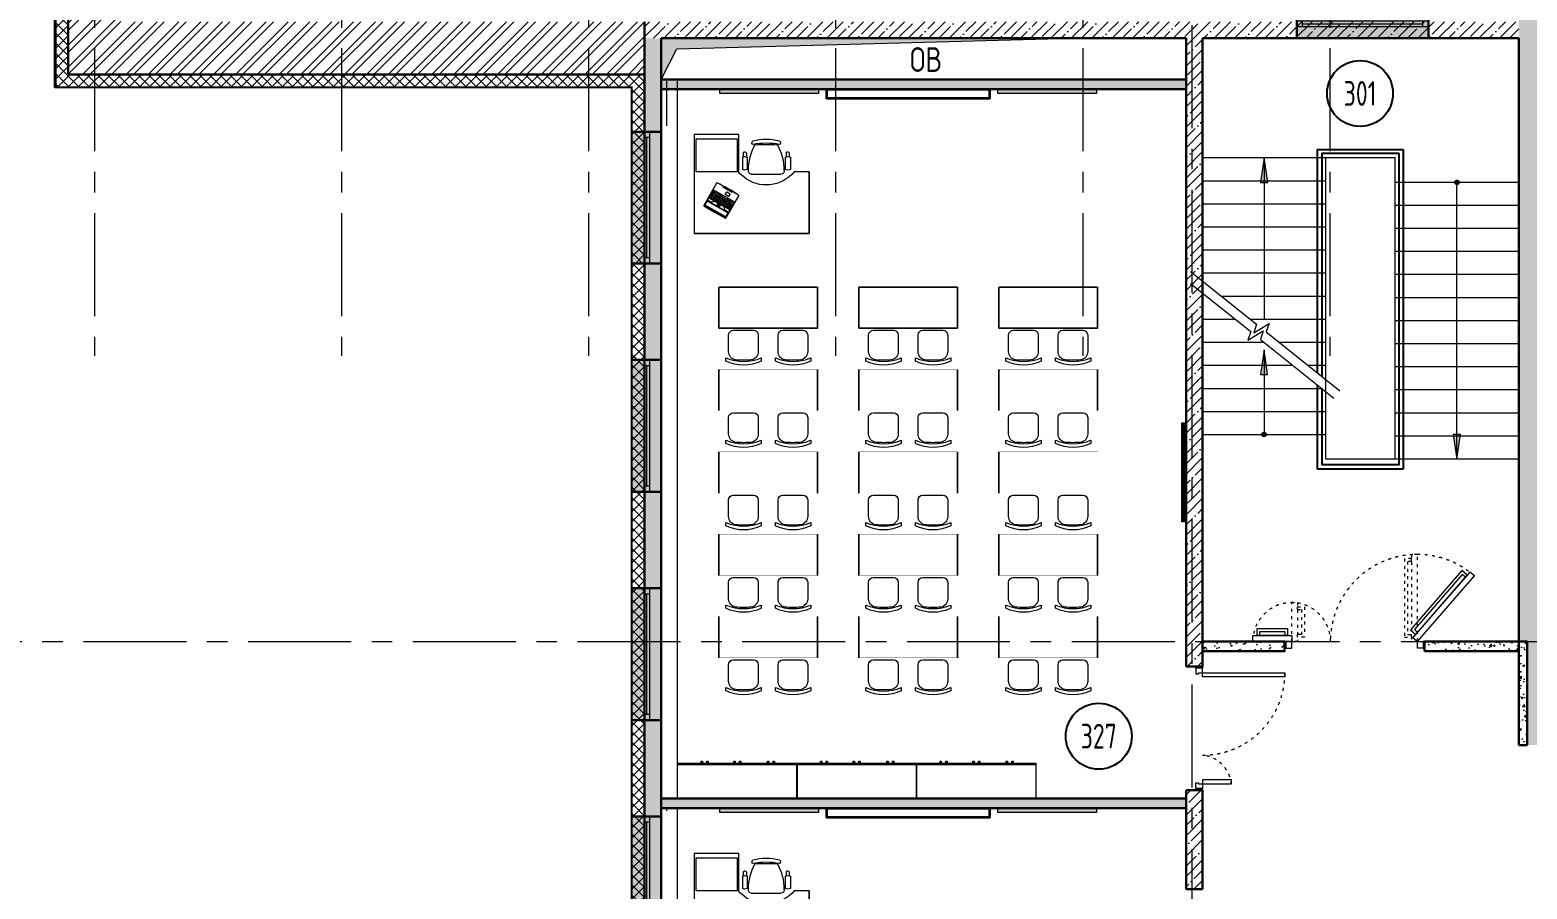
# Model space of a CAD drawing. Header units: millimetres. Extents: x -13407 to 95998, y -2611 to 109495.
# Drawn here: x -1213 to 16965, y 16955 to 27380 of the extents above; entities that cross this region are included whole.
import ezdxf
from ezdxf.enums import TextEntityAlignment as Align

# ---------------------------------------------------------------- set-up
doc = ezdxf.new("R2010")
doc.units = ezdxf.units.MM
doc.linetypes.add('ACAD_ISO03W100', pattern=[30, 12, -18])
doc.linetypes.add('CENTER', pattern=[2, 1.25, -0.25, 0.25, -0.25])
for name, color, linetype, lineweight in [('АР_Двери', 5, 'Continuous', 18), ('АР_Лестницы', 250, 'Continuous', 15), ('АР_Лестницы ограждение', 94, 'Continuous', 25), ('АР_Маркер экспликации', 239, 'Continuous', 13), ('АР_Навесной фасад', 5, 'Continuous', 5), ('АР_Номер помещения', 1, 'Continuous', 25), ('АР_Окна БЛОК', 250, 'Continuous', 13), ('АР_Оси', 193, 'Continuous', 9), ('АР_Перегородки газоблок', 165, 'Continuous', 30), ('АР_Перегородки газоблок_Штрих', 165, 'Continuous', 5), ('АР_Подоконники', 163, 'Continuous', 9), ('АР_Помещения_площадь', 19, 'Continuous', 9), ('АР_Сущ Несущая стена', 202, 'Continuous', 30), ('АР_тонкая линия', 250, 'Continuous', 0), ('АР_Утеплитель', 250, 'Continuous', 9), ('АР_Штриховка кирпич', 250, 'Continuous', 9), ('АР_Штриховка монолит', 250, 'Continuous', 9), ('Спринклеры', 7, 'Continuous', 18), ('ТХ_мебель передв', 250, 'Continuous', 13), ('ТХ_обор_комп принт', 30, 'Continuous', 13)]:
    doc.layers.add(name, color=color, linetype=linetype, lineweight=lineweight)
doc.layers.add('АР_новое окно', color=160, linetype='Continuous')
doc.layers.add('АР_Отверстия', color=251, linetype='Continuous')
doc.styles.add('ICOCPEUR', font='isocpeur.ttf')
doc.styles.add('ISOCPEUR', font='isocpeur.ttf', dxfattribs={"width": 0.7})
doc.styles.get("Standard").update_dxf_attribs({"font": 'arial.ttf'})
pattern_1 = [(45, (-951587.81, 109999.9), (-123.743687, 123.743687), []), (45, (-951464.07, 109999.9), (-123.743687, 123.743687), [218.75, -43.75, 0, -43.75])]
pattern_2 = [(50, (-58072.46, -55205.68), (215.17805, -18.82564), [22.5, -247.5]), (355, (-58072.46, -55205.68), (-41.6254, 225.65764), [18, -198]), (100.45144, (-58054.53, -55207.25), (173.55265, 206.832), [19.12206, -210.34263]), (46.1842, (-58072.46, -55145.68), (320.1724, -49.6558), [33.75, -371.25]), (96.63564, (-58045.78, -55149.82), (280.3986, 292.2356), [28.6831, -315.5141]), (351.18416, (-58072.46, -55145.68), (280.3986, 292.2356), [27, -297]), (21, (-58042.46, -55160.68), (179.07212, -120.78567), [22.5, -247.5]), (326, (-58042.46, -55160.68), (72.9946, 217.545), [18, -198]), (71.45144, (-58027.54, -55170.75), (252.0667, 96.75935), [19.12206, -210.34263]), (37.5, (-58072.46, -55205.68), (3.647957, 99.868156), [0, -195.6, 0, -201, 0, -198.75]), (7.5, (-58072.46, -55205.68), (78.92086, 118.32351), [0, -114.6, 0, -191.1, 0, -75.75]), (327.5, (-58139.36, -55205.68), (160.14673, -6.76646), [0, -75, 0, -234, 0, -310.5]), (317.5, (-58169.36, -55205.68), (174.95585, 30.0315), [0, -97.5, 0, -155.4, 0, -220.5])]

# ---------------------------------------------------------------- blocks, each defined once
blk = doc.blocks.new('Полуторная_на лестницу')
at = {"color": 253}
for points in [[(75, 80), (75, 1080), (125, 1080), (125, 80)], [(1375, 430), (1375, 80), (1425, 80), (1425, 430)]]:
    blk.add_lwpolyline(points, close=True, dxfattribs=at)
for points in [[(0, 0), (0, 80), (20, 80), (20, 0), (0, 0)], [(20, 80), (20, 0), (90, 0), (90, 30), (75, 30), (75, 80), (20, 80)], [(1480, 80), (1480, 0), (1410, 0), (1410, 30), (1425, 30), (1425, 80), (1480, 80)], [(1500, 0), (1500, 80), (1480, 80), (1480, 0), (1500, 0)]]:
    blk.add_lwpolyline(points, dxfattribs=at)
at = {"color": 253, "linetype": 'ACAD_ISO03W100', "ltscale": 3}
for centre, radius, start, end in [((75, 80), 1000, 0, 90), ((1465, 40), 392, 95.9075, 174.0925)]:
    blk.add_arc(centre, radius, start, end, dxfattribs=at)
blk = doc.blocks.new('*U237')
h = blk.add_hatch(color=253)
h.dxf.hatch_style = 1
edge = h.paths.add_edge_path()
edge.add_arc((0, 0), 27.6, 359.64, 719.64)
h = blk.add_hatch(color=253)
h.dxf.hatch_style = 1
h.paths.add_polyline_path([(729, -44), (729, 44), (1029, 0)])
at = {"color": 253}
blk.add_line((1029, 0), (0, 0), dxfattribs=at)
blk.add_lwpolyline([(729, 44), (729, -44), (1029, 0), (729, 44)], dxfattribs=at)
blk.add_circle((0, 0), 27.6, dxfattribs=at)
blk = doc.blocks.new('*U238')
h = blk.add_hatch(color=253)
h.dxf.hatch_style = 1
edge = h.paths.add_edge_path()
edge.add_arc((0, 0), 27.6, 359.64, 719.64)
h = blk.add_hatch(color=253)
h.dxf.hatch_style = 1
h.paths.add_polyline_path([(3060, -44), (3060, 44), (3360, 0)])
at = {"color": 253}
blk.add_line((3360, 0), (0, 0), dxfattribs=at)
blk.add_lwpolyline([(3060, 44), (3060, -44), (3360, 0), (3060, 44)], dxfattribs=at)
blk.add_circle((0, 0), 27.6, dxfattribs=at)
blk = doc.blocks.new('*U207')
h = blk.add_hatch(color=253)
h.dxf.hatch_style = 1
h.paths.add_polyline_path([(-1600, 140), (0, 140), (0, -220), (-1600, -220)])
at = {"color": 253, "lineweight": 30}
for p, q in [((-1600, 140), (-1600, -220)), ((0, 140), (0, -220))]:
    blk.add_line(p, q, dxfattribs=at)
at = {"color": 253}
for p, q in [((-1600, 140), (0, 140)), ((-1600, 140), (-1600, 140)), ((-1600, 140), (-1600, 140)), ((-1600, 0), (0, 0)), ((0, 140), (0, 140)), ((0, 140), (0, 140)), ((-1600, -70), (0, -70)), ((-1530, 0), (-1530, -70)), ((-1530, -35), (-70, -35)), ((-70, 0), (-70, -70)), ((0, -220), (-1600, -220))]:
    blk.add_line(p, q, dxfattribs=at)
blk = doc.blocks.new('*U173')
h = blk.add_hatch(color=253)
h.dxf.hatch_style = 1
h.paths.add_polyline_path([(-1600, 140), (0, 140), (0, -220), (-1600, -220)])
at = {"color": 253, "lineweight": 30}
for p, q in [((-1600, 140), (-1600, -220)), ((0, 140), (0, -220))]:
    blk.add_line(p, q, dxfattribs=at)
at = {"color": 253}
for p, q in [((-1600, 140), (0, 140)), ((-1600, 140), (-1600, 140)), ((-1600, 140), (-1600, 140)), ((-1600, 0), (0, 0)), ((0, 140), (0, 140)), ((0, 140), (0, 140)), ((-1600, -70), (0, -70)), ((-1530, 0), (-1530, -70)), ((-1530, -35), (-70, -35)), ((-70, 0), (-70, -70)), ((0, -220), (-1600, -220))]:
    blk.add_line(p, q, dxfattribs=at)
blk = doc.blocks.new('*U174')
h = blk.add_hatch(color=253)
h.dxf.hatch_style = 1
h.paths.add_polyline_path([(-1600, 140), (0, 140), (0, -220), (-1600, -220)])
at = {"color": 253, "lineweight": 30}
for p, q in [((-1600, 140), (-1600, -220)), ((0, 140), (0, -220))]:
    blk.add_line(p, q, dxfattribs=at)
at = {"color": 253}
for p, q in [((-1600, 140), (0, 140)), ((-1600, 140), (-1600, 140)), ((-1600, 140), (-1600, 140)), ((-1600, 0), (0, 0)), ((0, 140), (0, 140)), ((0, 140), (0, 140)), ((-1600, -70), (0, -70)), ((-1530, 0), (-1530, -70)), ((-1530, -35), (-70, -35)), ((-70, 0), (-70, -70)), ((0, -220), (-1600, -220))]:
    blk.add_line(p, q, dxfattribs=at)
blk = doc.blocks.new('*U175')
h = blk.add_hatch(color=253)
h.dxf.hatch_style = 1
h.paths.add_polyline_path([(-1600, 140), (0, 140), (0, -220), (-1600, -220)])
at = {"color": 253, "lineweight": 30}
for p, q in [((-1600, 140), (-1600, -220)), ((0, 140), (0, -220))]:
    blk.add_line(p, q, dxfattribs=at)
at = {"color": 253}
for p, q in [((-1600, 140), (0, 140)), ((-1600, 140), (-1600, 140)), ((-1600, 140), (-1600, 140)), ((-1600, 0), (0, 0)), ((0, 140), (0, 140)), ((0, 140), (0, 140)), ((-1600, -70), (0, -70)), ((-1530, 0), (-1530, -70)), ((-1530, -35), (-70, -35)), ((-70, 0), (-70, -70)), ((0, -220), (-1600, -220))]:
    blk.add_line(p, q, dxfattribs=at)
blk = doc.blocks.new('*U324')
at = {"layer": 'АР_Номер помещения', "color": 253}
blk.add_circle((-12473, 1786), 400, dxfattribs=at)
at = {"layer": 'АР_Номер помещения', "color": 253, "style": 'ISOCPEUR', "width": 0.7}
blk.add_attdef('НОМЕР_ПОМЕЩЕНИЯ', text='', height=300, dxfattribs=at).set_placement((-12473, 1786), align=Align.MIDDLE_CENTER)
at = {"layer": 'АР_Помещения_площадь', "color": 253, "lineweight": 30, "width": 0.7, "flags": 104}
blk.add_attdef('ИМЯ_ПОМЕЩЕНИЯ', text='', height=100, dxfattribs=at).set_placement((158, 1217), align=Align.MIDDLE_CENTER)
blk = doc.blocks.new('*U335')
at = {"layer": 'АР_Номер помещения', "color": 253}
blk.add_circle((-15703, 2955), 400, dxfattribs=at)
at = {"layer": 'АР_Номер помещения', "color": 253, "style": 'ISOCPEUR', "width": 0.7}
blk.add_attdef('НОМЕР_ПОМЕЩЕНИЯ', text='', height=300, dxfattribs=at).set_placement((-15703, 2955), align=Align.MIDDLE_CENTER)
at = {"layer": 'АР_Помещения_площадь', "color": 253, "lineweight": 30, "width": 0.7, "flags": 104}
blk.add_attdef('ИМЯ_ПОМЕЩЕНИЯ', text='', height=100, dxfattribs=at).set_placement((158, 1217), align=Align.MIDDLE_CENTER)
blk = doc.blocks.new('*U262')
h = blk.add_hatch(color=253)
h.dxf.hatch_style = 1
h.paths.add_polyline_path([(-1600, -140), (0, -140), (0, 220), (-1600, 220)])
at = {"color": 253, "lineweight": 30}
for p, q in [((-1600, -140), (-1600, 220)), ((0, -140), (0, 220))]:
    blk.add_line(p, q, dxfattribs=at)
at = {"color": 253}
for p, q in [((0, 220), (-1600, 220)), ((-1600, 70), (0, 70)), ((-1600, 0), (0, 0)), ((-1530, 0), (-1530, 70)), ((-1530, 35), (-70, 35)), ((-70, 0), (-70, 70)), ((-1600, -140), (0, -140)), ((-1600, -140), (-1600, -140)), ((-1600, -140), (-1600, -140)), ((0, -140), (0, -140)), ((0, -140), (0, -140))]:
    blk.add_line(p, q, dxfattribs=at)
blk = doc.blocks.new('дв.1700')
at = {"layer": 'АР_Двери', "color": 253}
for points in [[(-87, 0), (-87, -80), (-70, -80), (-70, 0), (-87, 0)], [(-70, -80), (-70, 0), (0, 0), (0, -30), (0, -30), (0, -80), (-70, -80)], [(1596, -80), (1596, 0), (1526, 0), (1526, -30), (1526, -30), (1526, -80), (1596, -80)], [(1613, 0), (1613, -80), (1596, -80), (1596, 0), (1613, 0)]]:
    blk.add_lwpolyline(points, dxfattribs=at)
for points in [[(0, -80), (-692, -876), (-639, -922), (53, -126)], [(20, -164), (-606, -884), (-542, -940), (84, -219)], [(1997, -150), (1526, -150), (1526, -80), (1997, -80)], [(1947, -235), (1576, -235), (1576, -150), (1947, -150)], [(1912, -200), (1611, -200), (1611, -150), (1912, -150)], [(-3, -190), (-583, -858), (-546, -890), (35, -223)]]:
    blk.add_lwpolyline(points, close=True, dxfattribs=at)
at = {"layer": 'АР_Двери', "color": 253, "linetype": 'ACAD_ISO03W100', "ltscale": 3}
for points in [[(0, -80), (0, -1135), (70, -1135), (70, -80)], [(1456, -551), (1456, -80), (1526, -80), (1526, -551)]]:
    blk.add_lwpolyline(points, close=True, dxfattribs=at)
for points in [[(70, -1050), (70, -1085), (155, -1085), (155, -130), (70, -130), (70, -165)], [(70, -1050), (120, -1050), (120, -165), (70, -165)], [(1456, -466), (1456, -501), (1371, -501), (1371, -130), (1456, -130), (1456, -165)], [(1456, -466), (1406, -466), (1406, -165), (1456, -165)]]:
    blk.add_lwpolyline(points, dxfattribs=at)
for centre, radius, start, end in [((0, -80), 1055, 229, 0), ((1526, -80), 471, 180, 351.4758)]:
    blk.add_arc(centre, radius, start, end, dxfattribs=at)
blk = doc.blocks.new('A$C3da1b1ea')
at = {"color": 253, "lineweight": 0}
blk.add_lwpolyline([(0, 0), (50, 0), (50, -1200), (0, -1200), (0, 0)], dxfattribs=at)
blk = doc.blocks.new('laptop')
at = {"color": 253}
for p, q in [((-150, 325), (-155, 323)), ((-150, 325), (-155, 323)), ((-155, 323), (-155, 10)), ((-155, 323), (-155, 10)), ((-150, 313), (-155, 311)), ((155, 248), (-155, 248)), ((0, 326), (-150, 325)), ((0, 326), (-150, 325)), ((0, 314), (-150, 313)), ((-147, 210), (-147, 234)), ((-147, 210), (-147, 100)), ((147, 210), (-147, 210)), ((-147, 210), (-72, 210)), ((-130, 194), (-147, 194)), ((147, 192), (-147, 192)), ((-143, 309), (-140, 310)), ((-143, 254), (-143, 309)), ((-140, 253), (-143, 254)), ((-140, 310), (140, 310)), ((140, 253), (-140, 253)), ((-138, 192), (-138, 173)), ((-137, 244), (-96, 244)), ((-130, 210), (-130, 194)), ((-128, 210), (-128, 194)), ((76, 194), (-128, 194)), ((-119, 192), (-119, 173)), ((-111, 210), (-111, 194)), ((-99, 192), (-99, 173)), ((-94, 210), (-94, 194)), ((-68, 219), (-92, 243)), ((-80, 192), (-80, 173)), ((-77, 210), (-77, 194)), ((-60, 210), (-60, 194)), ((-60, 192), (-60, 173)), ((-43, 210), (-43, 194)), ((-41, 192), (-41, 173)), ((-26, 210), (-26, 194)), ((-19, 242), (-21, 242)), ((-21, 242), (-21, 237)), ((-21, 237), (-19, 237)), ((-21, 226), (-21, 220)), ((21, 226), (-21, 226)), ((-21, 220), (21, 220)), ((-21, 192), (-21, 173)), ((-19, 237), (-19, 242)), ((-9, 210), (-9, 194)), ((-6, 242), (-8, 242)), ((-8, 242), (-8, 237)), ((-8, 237), (-6, 237)), ((-6, 237), (-6, 242)), ((-2, 192), (-2, 173)), ((150, 325), (0, 326)), ((150, 325), (0, 326)), ((150, 313), (0, 314)), ((8, 242), (6, 242)), ((6, 242), (6, 237)), ((6, 237), (8, 237)), ((8, 237), (8, 242)), ((8, 210), (8, 194)), ((18, 192), (18, 173)), ((21, 242), (19, 242)), ((19, 242), (19, 237)), ((19, 237), (21, 237)), ((21, 237), (21, 242)), ((21, 220), (21, 226)), ((25, 210), (25, 194)), ((37, 192), (37, 173)), ((42, 210), (42, 194)), ((57, 192), (57, 173)), ((59, 210), (59, 194)), ((68, 219), (92, 243)), ((69, 210), (69, 211)), ((69, 210), (69, 211)), ((147, 210), (69, 210)), ((76, 210), (76, 194)), ((76, 192), (76, 173)), ((79, 210), (79, 194)), ((147, 194), (79, 194)), ((96, 244), (137, 244)), ((96, 210), (96, 194)), ((96, 192), (96, 173)), ((113, 210), (113, 194)), ((129, 192), (129, 100)), ((130, 210), (130, 194)), ((140, 310), (143, 309)), ((143, 254), (140, 253)), ((143, 309), (143, 254)), ((147, 234), (147, 210)), ((147, 210), (147, 100)), ((155, 323), (150, 325)), ((155, 323), (150, 325)), ((155, 311), (150, 313)), ((155, 10), (155, 323)), ((155, 10), (155, 323)), ((-155, 10), (-155, 8)), ((-155, 8), (-152, 5)), ((-152, 5), (-150, 5)), ((-150, 5), (0, 0)), ((147, 173), (-147, 173)), ((147, 155), (-147, 155)), ((147, 137), (-147, 137)), ((147, 118), (-147, 118)), ((147, 100), (-147, 100)), ((-129, 173), (-129, 155)), ((-123, 155), (-123, 137)), ((-123, 118), (-123, 100)), ((-114, 137), (-114, 118)), ((-110, 173), (-110, 155)), ((-103, 155), (-103, 137)), ((-98, 118), (-98, 100)), ((-94, 137), (-94, 118)), ((-90, 173), (-90, 155)), ((-84, 155), (-84, 137)), ((-75, 137), (-75, 118)), ((-74, 118), (-74, 100)), ((-71, 173), (-71, 155)), ((-64, 155), (-64, 137)), ((-59, 14), (-59, 1)), ((59, 14), (-59, 14)), ((-59, 1), (-59, 14)), ((-59, 14), (59, 14)), ((-55, 137), (-55, 118)), ((-55, 118), (-55, 100)), ((-51, 173), (-51, 155)), ((-45, 155), (-45, 137)), ((-36, 137), (-36, 118)), ((-32, 173), (-32, 155)), ((-25, 155), (-25, 137)), ((-16, 137), (-16, 118)), ((-12, 173), (-12, 155)), ((-6, 155), (-6, 137)), ((0, 0), (150, 5)), ((3, 137), (3, 118)), ((7, 173), (7, 155)), ((9, 118), (9, 100)), ((14, 155), (14, 137)), ((23, 137), (23, 118)), ((27, 173), (27, 155)), ((29, 118), (29, 100)), ((33, 155), (33, 137)), ((42, 137), (42, 118)), ((46, 173), (46, 155)), ((48, 118), (48, 100)), ((53, 155), (53, 137)), ((59, 1), (59, 14)), ((59, 14), (59, 1)), ((62, 137), (62, 118)), ((66, 173), (66, 155)), ((68, 118), (68, 100)), ((72, 155), (72, 137)), ((81, 137), (81, 118)), ((85, 173), (85, 155)), ((87, 118), (87, 100)), ((90, 118), (90, 100)), ((92, 155), (92, 137)), ((105, 173), (105, 155)), ((109, 137), (109, 100)), ((150, 5), (153, 6)), ((153, 6), (155, 8)), ((155, 8), (155, 10))]:
    blk.add_line(p, q, dxfattribs=at)
blk.add_lwpolyline([(-52, 79), (-4, 79), (-4, 39), (-52, 39)], close=True, dxfattribs=at)
for centre, radius, start, end in [((-137, 234), 10, 90, 180), ((-96, 239), 5, 45, 90), ((-72, 215), 5, 270, 45), ((72, 215), 5, 135, 236.1175), ((96, 239), 5, 90, 135), ((137, 234), 10, 0, 90), ((-150, 10), 5, 180, 266.4167), ((0, 2405), 2405, 266.4167, 273.5833), ((150, 10), 5, 273.5833, 0)]:
    blk.add_arc(centre, radius, start, end, dxfattribs=at)
blk = doc.blocks.new('мваи')
at = {"color": 253}
for points in [[(95699, 222916), (95154, 222916), (95154, 221715), (96551, 221715), (96551, 222466), (96371, 222466)], [(95699, 222456), (95699, 222916)], [(95752, 222694), (95752, 222646)], [(95789, 222694), (95789, 222646)], [(96271, 222694), (96271, 222646)], [(96308, 222694), (96308, 222646)], [(95741, 222641), (95741, 222493)], [(95800, 222641), (95800, 222493)], [(96260, 222641), (96260, 222493)], [(96324, 222641), (96324, 222493)], [(96551, 222466), (96551, 221715), (95154, 221715)]]:
    blk.add_lwpolyline(points, dxfattribs=at)
blk.add_lwpolyline([(95180, 222864), (95678, 222864), (95678, 222466), (95180, 222466)], close=True, dxfattribs=at)
blk.add_lwpolyline([(96250, 222482, 0.127479), (96170, 222789, 0.028308), (95890, 222789, 0.127479), (95810, 222482, 0.416667), (95858, 222435), (96207, 222435)], format="xyb", dxfattribs=at)
for centre, radius, start, end in [((96030, 222190), 667, 75.9812, 104.0188), ((96030, 221982), 829, 78.7648, 101.2352)]:
    blk.add_arc(centre, radius, start, end, dxfattribs=at)
for points in [[(95752, 222694), (95757, 222705), (95768, 222710), (95778, 222705)], [(95778, 222705), (95784, 222699), (95784, 222699), (95789, 222694)], [(95868, 222795), (95858, 222800), (95852, 222821), (95863, 222832)], [(95863, 222832), (95863, 222837), (95868, 222837), (95868, 222837)], [(96191, 222837), (96202, 222832), (96207, 222816), (96197, 222800)], [(96197, 222800), (96197, 222800), (96197, 222795), (96191, 222795)], [(96271, 222694), (96276, 222705), (96292, 222710), (96302, 222705)], [(96302, 222705), (96302, 222699), (96308, 222699), (96308, 222694)], [(95741, 222641), (95757, 222652), (95778, 222652), (95800, 222641)], [(96260, 222641), (96281, 222652), (96302, 222652), (96324, 222641)], [(95757, 222403), (95736, 222419), (95715, 222435), (95699, 222456)], [(95800, 222493), (95778, 222482), (95757, 222482), (95741, 222493)], [(96371, 222466), (96218, 222281), (95942, 222249), (95757, 222403)], [(96250, 222482), (96255, 222456), (96234, 222435), (96207, 222435)], [(96324, 222493), (96302, 222482), (96281, 222482), (96260, 222493)]]:
    blk.add_open_spline(points, degree=3, dxfattribs=at)
at = {"color": 253, "rotation": 150}
blk.add_blockref('laptop', (95567, 222259), dxfattribs=at)
blk = doc.blocks.new('тумба под доской')
at = {"color": 253}
for points in [[(-1451, -426), (0, -426), (0, 0), (-1451, 0)], [(-1165, -453), (-1149, -453), (-1149, -426), (-1165, -426)], [(-1096, -453), (-1080, -453), (-1080, -426), (-1096, -426)], [(-768, -453), (-752, -453), (-752, -426), (-768, -426)], [(-699, -453), (-683, -453), (-683, -426), (-699, -426)], [(-360, -453), (-344, -453), (-344, -426), (-360, -426)], [(-291, -453), (-275, -453), (-275, -426), (-291, -426)]]:
    blk.add_lwpolyline(points, close=True, dxfattribs=at)
blk.add_lwpolyline([(-1451, -410), (0, -410)], dxfattribs=at)
blk = doc.blocks.new('У018')
at = {"layer": 'ТХ_мебель передв', "color": 253, "ltscale": 100, "const_width": 2}
blk.add_lwpolyline([(94750, 82280), (95250, 82280), (95250, 81080), (94750, 81080)], close=True, dxfattribs=at)
blk = doc.blocks.new('Стул парты')
at = {"color": 253}
for points in [[(-95, -360, -0.36493), (-180, -259), (-180, -58, -0.414078), (-122, 0), (122, 0, -0.414078), (180, -58), (180, -259, -0.36493), (95, -360, -0.041656)], [(-212, -334, 0.203875), (217, -334), (217, -374, -0.227009), (-212, -374)]]:
    blk.add_lwpolyline(points, format="xyb", close=True, dxfattribs=at)

msp = doc.modelspace()

# ---------------------------------------------------------------- hatches: boundary and pattern name
at = {"layer": 'АР_Лестницы'}
h = msp.add_hatch(color=253, dxfattribs=at)
h.dxf.hatch_style = 1
h.paths.add_polyline_path([(13815.5, 25530.9), (13726.9, 25530.9), (13771.2, 25830.9)])
at = {"layer": 'АР_Перегородки газоблок_Штрих', "ltscale": 100}
h = msp.add_hatch(dxfattribs=at)
h.set_pattern_fill('AR-CONC', color=253, scale=30)
h.set_pattern_definition([(50, (-58072.46, -55305.68), (215.17805, -18.82564), [22.5, -247.5]), (355, (-58072.46, -55305.68), (-41.6254, 225.65764), [18, -198]), (100.45144, (-58054.53, -55307.25), (173.55265, 206.832), [19.12206, -210.34263]), (46.1842, (-58072.46, -55245.68), (320.1724, -49.6558), [33.75, -371.25]), (96.63564, (-58045.78, -55249.82), (280.3986, 292.2356), [28.6831, -315.5141]), (351.18416, (-58072.46, -55245.68), (280.3986, 292.2356), [27, -297]), (21, (-58042.46, -55260.68), (179.07212, -120.78567), [22.5, -247.5]), (326, (-58042.46, -55260.68), (72.9946, 217.545), [18, -198]), (71.45144, (-58027.54, -55270.75), (252.0667, 96.75935), [19.12206, -210.34263]), (37.5, (-58072.46, -55305.68), (3.647957, 99.868156), [0, -195.6, 0, -201, 0, -198.75]), (7.5, (-58072.46, -55305.68), (78.92086, 118.32351), [0, -114.6, 0, -191.1, 0, -75.75]), (327.5, (-58139.36, -55305.68), (160.14673, -6.76646), [0, -75, 0, -234, 0, -310.5]), (317.5, (-58169.36, -55305.68), (174.95585, 30.0315), [0, -97.5, 0, -155.4, 0, -220.5])])
h.paths.add_polyline_path([(12825.3, 26780.4), (6450, 26780.4), (6450, 26660.4), (12825, 26661.2), (12824.6, 26660.4)])
h = msp.add_hatch(dxfattribs=at)
h.set_pattern_fill('AR-CONC', color=253, scale=30)
h.set_pattern_definition(pattern_2)
h.paths.add_polyline_path([(13025, 19840), (13025, 19960), (13025, 19960), (13025, 19840), (14019.9, 19840), (14020.1, 19960), (13025, 19960)])
h = msp.add_hatch(dxfattribs=at)
h.set_pattern_fill('AR-CONC', color=253, scale=30)
h.set_pattern_definition(pattern_2)
h.paths.add_polyline_path([(15720, 19840), (15720, 19960), (15720, 19960), (15720, 19840), (16864.9, 19840), (16865.1, 19960), (15720, 19960)])
h = msp.add_hatch(dxfattribs=at)
h.set_pattern_fill('AR-CONC', color=253, scale=30)
h.set_pattern_definition(pattern_2)
h.paths.add_polyline_path([(16865, 19960), (16965, 19960), (16965, 18702.5), (16865, 18702.5)])
h = msp.add_hatch(dxfattribs=at)
h.set_pattern_fill('AR-CONC', color=253, scale=30)
h.set_pattern_definition(pattern_2)
h.paths.add_polyline_path([(12825, 18055), (6450, 18055), (6450, 17935), (12825, 17935)])
at = {"layer": 'АР_Утеплитель', "ltscale": 100}
h = msp.add_hatch(dxfattribs=at)
h.set_pattern_fill('ANSI37', color=253, scale=700)
h.set_pattern_definition([(45, (-945096.63, 49153.53), (-61.871843, 61.871843), []), (135, (-945096.63, 49153.53), (-61.871843, -61.871843), [])])
h.paths.add_polyline_path([(-100, 9610), (6250, 9610), (6250, 26840), (-750.2, 26840), (-750.2, 28560), (-900.2, 28560), (-900.2, 26690), (6100, 26690), (6100, 9760), (-250, 9760), (-250, -250), (13150, -250), (13150, 6100), (21270, 6100), (21270, 11290), (29537.4, 11290), (29537.4, 11040), (29687.4, 11040), (29687.4, 11440), (21120, 11440), (21120, 6250), (13000, 6250), (13000, -100), (-100, -100)])
at = {"layer": 'АР_Штриховка кирпич', "ltscale": 100}
h = msp.add_hatch(dxfattribs=at)
h.set_pattern_fill('ANSI32', color=253, scale=500)
h.set_pattern_definition([(45, (-951676.66, 109617.1), (-132.58252, 132.58252), []), (45, (-951588.28, 109617.1), (-132.58252, 132.58252), [])])
h.paths.add_polyline_path([(-110.2, 28495), (-750.2, 28495), (-750.2, 26840), (6250, 26840), (6250, 27480), (-110.1, 27480)])
at = {"layer": 'АР_Штриховка монолит', "ltscale": 100}
h = msp.add_hatch(dxfattribs=at)
h.set_pattern_fill('ANSI35', color=253, scale=700)
h.set_pattern_definition(pattern_1)
h.paths.add_polyline_path([(51365, 31445), (16865, 31445), (16865, 27480), (16865, 27280), (16865, 19960), (16965, 19960), (16965, 18702.5), (17165, 18702.5), (17165, 19660), (20920, 19660), (20920, 18477.5), (21120, 18477.5), (21120, 19660), (31817, 19660), (31817, 19960), (17165, 19960), (17165, 31145), (51365, 31145)])
h = msp.add_hatch(dxfattribs=at)
h.set_pattern_fill('ANSI35', color=253, scale=700)
h.set_pattern_definition([(45, (-938746.6, 75713.59), (-123.743687, 123.743687), []), (45, (-938622.85, 75713.59), (-123.743687, 123.743687), [218.75, -43.75, 0, -43.75])])
h.paths.add_polyline_path([(6450, 27280), (12825, 27280), (12825, 19655), (13025, 19655), (13025, 27280), (16865, 27280), (16865, 27480), (6250, 27480), (6250, 27280), (6450, 27280)])
h = msp.add_hatch(dxfattribs=at)
h.set_pattern_fill('ANSI35', color=253, scale=700)
h.set_pattern_definition(pattern_1)
h.paths.add_polyline_path([(6449.9, 27280), (6249.9, 27280), (6249.9, 9610), (-100, 9610), (-100, 9410), (100, 9410), (6250, 9410), (6250, 8256), (6550, 8256), (6550, 9610), (6450, 9610)])
h = msp.add_hatch(dxfattribs=at)
h.set_pattern_fill('ANSI35', color=253, scale=700)
h.set_pattern_definition([(45, (-961377.81, 115514.9), (-123.743687, 123.743687), []), (45, (-961254.07, 115514.9), (-123.743687, 123.743687), [218.75, -43.75, 0, -43.75])])
h.paths.add_polyline_path([(13025, 18155), (12825, 18155), (12825, 16955), (13025, 16955)])
at = {"layer": 'Спринклеры', "ltscale": 100}
h = msp.add_hatch(color=253, dxfattribs=at)
h.paths.add_polyline_path([(8569.9, 27280), (6450, 27280), (6450, 26780.4), (6642.7, 27152.9), (8569.9, 27203.9)])
h.paths.add_polyline_path([(11431.2, 27280), (11447.1, 27280), (8569.9, 27280), (8569.9, 27203.9)])
h.paths.add_polyline_path([(11445.5, 27280), (11447.1, 27280), (11431.2, 27280)], flags=17)
at = {"layer": 'ТХ_мебель передв', "transparency": 33554508}
h = msp.add_hatch(color=253, dxfattribs=at)
h.dxf.hatch_style = 1
h.paths.add_polyline_path([(7162.6, 26660.4), (7162.6, 26607.5), (8362.6, 26607.5), (8362.6, 26660.4)])
h = msp.add_hatch(color=253, dxfattribs=at)
h.dxf.hatch_style = 1
h.paths.add_polyline_path([(11736.1, 26607.5), (11736.1, 26660.4), (10537.4, 26660.4), (10537.4, 26607.5)])
h = msp.add_hatch(color=253, dxfattribs=at)
h.dxf.hatch_style = 1
h.paths.add_polyline_path([(7162.6, 17935), (7162.6, 17882), (8362.6, 17882), (8362.6, 17935)])
h = msp.add_hatch(color=253, dxfattribs=at)
h.dxf.hatch_style = 1
h.paths.add_polyline_path([(11736.1, 17882), (11736.1, 17935), (10537.4, 17935), (10537.4, 17882)])

# ---------------------------------------------------------------- linework, layer by layer
at = {"layer": 'АР_Лестницы', "color": 253, "ltscale": 100}
for p, q in [((13025, 25830.9), (15362.6, 25830.9)), ((13020, 25550.9), (14522.4, 25550.9)), ((16865, 25530.9), (15362.6, 25530.9)), ((13020, 25270.9), (14522.4, 25270.9)), ((16865, 25250.9), (15362.6, 25250.9)), ((13020, 24990.9), (14522.4, 24990.9)), ((16865, 24970.9), (15362.6, 24970.9)), ((13020, 24710.9), (14522.4, 24710.9)), ((16865, 24690.8), (15362.6, 24690.9)), ((13020, 24430.9), (14522.4, 24430.9)), ((16865, 24410.9), (15362.5, 24410.9)), ((13252.7, 24150.9), (14522.4, 24150.9)), ((16865, 24130.9), (15362.5, 24130.9)), ((13020, 23870.9), (13420.3, 23870.9)), ((13603, 23870.9), (14522.4, 23870.9)), ((16865, 23850.9), (15362.5, 23850.9)), ((13020, 23590.9), (13770.6, 23590.9)), ((13953.3, 23590.9), (14522.4, 23590.9)), ((16865, 23570.9), (15362.5, 23570.9)), ((13020, 23310.9), (14120.9, 23310.9)), ((14303.5, 23310.9), (14522.3, 23310.9)), ((16865, 23290.9), (15362.6, 23290.9)), ((13020, 23030.9), (14471.2, 23030.9)), ((16865, 23010.9), (15362.6, 23010.9)), ((13020, 22750.9), (14522.4, 22750.9)), ((16865, 22730.9), (15362.6, 22730.9)), ((13020, 22470.9), (14522.4, 22470.9)), ((16865, 22450.8), (15362.5, 22450.9)), ((15362.5, 22170.8), (14522.4, 22170.8)), ((16865, 22170.8), (15362.5, 22170.8))]:
    msp.add_line(p, q, dxfattribs=at)
at = {"layer": 'АР_Лестницы', "color": 253}
msp.add_line((13771.2, 25830.9), (13771.2, 23870.9), dxfattribs=at)
for points in [[(13726.9, 25530.9), (13815.5, 25530.9), (13771.2, 25830.9), (13726.9, 25530.9)], [(12880.4, 24448.5), (13681.1, 23808.4), (13646.1, 23704.5), (13833.3, 23818.7), (13798.3, 23714.8), (14690.5, 23001.6)], [(12880.4, 24302.4), (13609.9, 23719.3), (13574.9, 23615.4), (13762.1, 23729.6), (13727.1, 23625.7), (14619.3, 22912.5)]]:
    msp.add_lwpolyline(points, dxfattribs=at)
at = {"layer": 'АР_Лестницы', "color": 253, "ltscale": 100}
for points in [[(14522.4, 22170.8), (14522.3, 25830.9)], [(15362.5, 22170.8), (15362.6, 25830.9)]]:
    msp.add_lwpolyline(points, dxfattribs=at)
at = {"layer": 'АР_Лестницы ограждение', "color": 253, "ltscale": 100}
for p, q in [((14422.4, 22051.8), (14422.4, 23069.9)), ((15462.6, 22051.8), (14422.4, 22051.8)), ((15412.6, 22101.8), (14472.4, 22101.8))]:
    msp.add_line(p, q, dxfattribs=at)
for points in [[(14422.4, 23215.9), (14422.4, 23870.9), (14422.4, 25930.9), (15462.6, 25930.9)], [(15412.6, 25880.9), (14472.4, 25880.9), (14472.4, 23870.9), (14472.4, 23175.9)], [(15412.6, 22101.8), (15412.6, 25880.9)], [(15462.6, 25930.9), (15462.6, 22051.8)], [(14472.4, 23029.9), (14472.4, 22101.8)], [(15206.9, 22051.8), (15206.9, 22051.8)]]:
    msp.add_lwpolyline(points, dxfattribs=at)
at = {"layer": 'АР_Навесной фасад', "color": 253, "ltscale": 100}
for p, q in [((-910.2, 26680), (6090, 26680)), ((-900.2, 26690), (6100, 26690)), ((6090, 9770), (6090, 26680)), ((6100, 9760), (6100, 26690))]:
    msp.add_line(p, q, dxfattribs=at)
at = {"layer": 'АР_новое окно', "color": 253}
msp.add_line((-910.2, 26680), (-910.2, 50975), dxfattribs=at)
at = {"layer": 'АР_новое окно', "color": 253, "ltscale": 100}
msp.add_line((-900.2, 26690), (-900.2, 28560), dxfattribs=at)
at = {"layer": 'АР_Оси', "color": 253, "linetype": 'CENTER', "ltscale": 1000}
for p, q in [((-430.1, 79157.5), (-430.1, 23425.1)), ((2569.9, 79157.5), (2569.9, 23425.1)), ((5569.9, 79157.5), (5569.9, 23425.1)), ((8569.9, 79157.5), (8569.9, 23425.1)), ((11569.9, 79157.5), (11569.9, 23425.1)), ((14569.9, 79157.5), (14569.9, 23425.1)), ((6250, -1811.3), (6250, 32072.7)), ((12900, -1811.3), (12900, 27571.3)), ((-12563.8, 19960), (71033.4, 19960))]:
    msp.add_line(p, q, dxfattribs=at)
at = {"layer": 'АР_Перегородки газоблок', "color": 253, "ltscale": 100}
for p, q in [((15720, 19960), (15720, 19840)), ((16865, 19960), (16865, 18702.5)), ((16965, 18702.5), (16865, 18702.5))]:
    msp.add_line(p, q, dxfattribs=at)
for points in [[(12825, 26780.4), (6450, 26780.4)], [(12825, 26660.4), (6450, 26660.4)], [(13025, 19960), (14020, 19960), (14020, 19840), (13025, 19840)], [(15720, 19960), (16865, 19960)], [(16865, 19840), (15720, 19840)], [(6450, 18055), (12825, 18055)], [(6450, 17935), (12825, 17935)]]:
    msp.add_lwpolyline(points, dxfattribs=at)
at = {"layer": 'АР_Подоконники', "color": 253, "ltscale": 100}
for p, q in [((6650, 18055), (6650, 26760.4)), ((6650, 9610), (6650, 17935))]:
    msp.add_line(p, q, dxfattribs=at)
at = {"layer": 'АР_Сущ Несущая стена', "color": 253, "ltscale": 100}
for p, q in [((-750.2, 26840), (-750.2, 28560)), ((6250, 9610), (6250, 27480)), ((6450, 9610), (6450, 27280)), ((6450, 27280), (12825, 27280)), ((12825, 19655), (12825, 27280)), ((13025, 19655), (13025, 27280)), ((13025, 27280), (16865, 27280)), ((16865, 27280), (16865, 19960)), ((-750.2, 26840), (6250, 26840)), ((16865, 19960), (16965, 19960)), ((16865, 19960), (16965, 19960)), ((16965, 19960), (16965, 18702.5)), ((12825, 19655), (13025, 19655)), ((12825, 16955), (12825, 18155)), ((12825, 18155), (13025, 18155)), ((13025, 16955), (13025, 18155)), ((12825, 16955), (13025, 16955))]:
    msp.add_line(p, q, dxfattribs=at)
at = {"layer": 'АР_тонкая линия', "color": 253, "ltscale": 100}
msp.add_lwpolyline([(6450, 26780.4), (6642.7, 27152.9), (11445.5, 27280)], dxfattribs=at)
at = {"layer": 'ТХ_мебель передв', "color": 253, "ltscale": 100}
for p, q in [((6520, 26215), (6520, 26760.3)), ((6520, 17905), (6520, 17935))]:
    msp.add_line(p, q, dxfattribs=at)
at = {"layer": 'ТХ_мебель передв', "color": 253}
for p, q in [((7750, 24260.6), (7150, 24260.6)), ((7150, 24260.6), (7150, 23760.6)), ((7150, 23760.6), (7150, 24260.6)), ((7150, 24260.6), (7750, 24260.6)), ((7750, 24260.6), (7150, 24260.6)), ((7150, 24260.6), (7150, 23760.6)), ((7150, 23760.6), (7150, 24260.6)), ((7150, 24260.6), (7750, 24260.6)), ((8350, 24260.6), (7750, 24260.6)), ((8350, 24260.6), (7750, 24260.6)), ((7750, 24260.6), (8350, 24260.6)), ((8350, 24260.6), (7750, 24260.6)), ((8350, 24260.6), (7750, 24260.6)), ((7750, 24260.6), (8350, 24260.6)), ((8350, 23760.6), (8350, 24260.6)), ((8350, 23760.6), (8350, 24260.6)), ((8350, 24260.6), (8350, 23760.6)), ((8350, 23760.6), (8350, 24260.6)), ((8350, 23760.6), (8350, 24260.6)), ((8350, 24260.6), (8350, 23760.6)), ((8850, 24260.6), (8850, 23760.6)), ((8850, 24260.6), (8850, 23760.6)), ((8850, 23760.6), (8850, 24260.6)), ((9450, 24260.6), (8850, 24260.6)), ((9450, 24260.6), (8850, 24260.6)), ((8850, 24260.6), (9450, 24260.6)), ((8850, 24260.6), (8850, 23760.6)), ((8850, 24260.6), (8850, 23760.6)), ((8850, 23760.6), (8850, 24260.6)), ((10050, 24260.6), (9450, 24260.6)), ((10050, 24260.6), (9450, 24260.6)), ((9450, 24260.6), (10050, 24260.6)), ((10050, 23760.6), (10050, 24260.6)), ((10050, 23760.6), (10050, 24260.6)), ((10050, 24260.6), (10050, 23760.6)), ((10050, 23760.6), (10050, 24260.6)), ((10050, 23760.6), (10050, 24260.6)), ((10050, 24260.6), (10050, 23760.6)), ((11150, 24260.6), (10550, 24260.6)), ((10550, 24260.6), (10550, 23760.6)), ((11150, 24260.6), (10550, 24260.6)), ((10550, 24260.6), (10550, 23760.6)), ((10550, 23760.6), (10550, 24260.6)), ((10550, 24260.6), (11150, 24260.6)), ((11150, 24260.6), (10550, 24260.6)), ((10550, 24260.6), (10550, 23760.6)), ((11150, 24260.6), (10550, 24260.6)), ((10550, 24260.6), (10550, 23760.6)), ((10550, 23760.6), (10550, 24260.6)), ((10550, 24260.6), (11150, 24260.6)), ((11750, 24260.6), (11150, 24260.6)), ((11750, 24260.6), (11150, 24260.6)), ((11150, 24260.6), (11750, 24260.6)), ((11750, 24260.6), (11150, 24260.6)), ((11750, 24260.6), (11150, 24260.6)), ((11150, 24260.6), (11750, 24260.6)), ((11750, 23760.6), (11750, 24260.6)), ((11750, 23760.6), (11750, 24260.6)), ((11750, 24260.6), (11750, 23760.6)), ((11750, 23760.6), (11750, 24260.6)), ((11750, 23760.6), (11750, 24260.6)), ((11750, 24260.6), (11750, 23760.6)), ((7150, 23760.6), (7750, 23760.6)), ((7750, 23760.6), (7150, 23760.6)), ((7750, 23760.6), (8350, 23760.6)), ((7750, 23760.6), (8350, 23760.6)), ((8350, 23760.6), (7750, 23760.6)), ((8850, 23760.6), (9450, 23760.6)), ((8850, 23760.6), (9450, 23760.6)), ((9450, 23760.6), (8850, 23760.6)), ((9450, 23760.6), (10050, 23760.6)), ((9450, 23760.6), (10050, 23760.6)), ((10050, 23760.6), (9450, 23760.6)), ((10550, 23760.6), (11150, 23760.6)), ((10550, 23760.6), (11150, 23760.6)), ((11150, 23760.6), (10550, 23760.6)), ((11150, 23760.6), (11750, 23760.6)), ((11150, 23760.6), (11750, 23760.6)), ((11750, 23760.6), (11150, 23760.6)), ((7150, 23260.6), (7150, 22760.6)), ((7150, 23260.6), (7150, 22760.6)), ((7150, 22760.6), (7150, 23260.6)), ((8350, 22760.6), (8350, 23260.6)), ((8350, 22760.6), (8350, 23260.6)), ((8350, 23260.6), (8350, 22760.6)), ((8850, 23260.6), (8850, 22760.6)), ((8850, 23260.6), (8850, 22760.6)), ((8850, 22760.6), (8850, 23260.6)), ((10050, 22760.6), (10050, 23260.6)), ((10050, 22760.6), (10050, 23260.6)), ((10050, 23260.6), (10050, 22760.6)), ((10550, 23260.6), (10550, 22760.6)), ((10550, 23260.6), (10550, 22760.6)), ((10550, 22760.6), (10550, 23260.6)), ((11750, 22760.6), (11750, 23260.6)), ((11750, 22760.6), (11750, 23260.6)), ((11750, 23260.6), (11750, 22760.6)), ((7150, 22260.6), (7150, 21760.6)), ((7150, 22260.6), (7150, 21760.6)), ((7150, 21760.6), (7150, 22260.6)), ((8350, 21760.6), (8350, 22260.6)), ((8350, 21760.6), (8350, 22260.6)), ((8350, 22260.6), (8350, 21760.6)), ((8850, 22260.6), (8850, 21760.6)), ((8850, 22260.6), (8850, 21760.6)), ((8850, 21760.6), (8850, 22260.6)), ((10050, 21760.6), (10050, 22260.6)), ((10050, 21760.6), (10050, 22260.6)), ((10050, 22260.6), (10050, 21760.6)), ((10550, 22260.6), (10550, 21760.6)), ((10550, 22260.6), (10550, 21760.6)), ((10550, 21760.6), (10550, 22260.6)), ((7150, 21260.6), (7150, 20760.6)), ((7150, 21260.6), (7150, 20760.6)), ((7150, 20760.6), (7150, 21260.6)), ((8350, 20760.6), (8350, 21260.6)), ((8350, 20760.6), (8350, 21260.6)), ((8350, 21260.6), (8350, 20760.6)), ((8850, 21260.6), (8850, 20760.6)), ((8850, 21260.6), (8850, 20760.6)), ((8850, 20760.6), (8850, 21260.6)), ((10050, 20760.6), (10050, 21260.6)), ((10050, 20760.6), (10050, 21260.6)), ((10050, 21260.6), (10050, 20760.6)), ((10550, 21260.6), (10550, 20760.6)), ((10550, 21260.6), (10550, 20760.6)), ((10550, 20760.6), (10550, 21260.6)), ((11750, 20760.6), (11750, 21260.6)), ((11750, 20760.6), (11750, 21260.6)), ((11750, 21260.6), (11750, 20760.6)), ((7150, 20260.6), (7150, 19760.6)), ((7150, 20260.6), (7150, 19760.6)), ((7150, 19760.6), (7150, 20260.6)), ((8350, 19760.6), (8350, 20260.6)), ((8350, 19760.6), (8350, 20260.6)), ((8350, 20260.6), (8350, 19760.6)), ((8850, 20260.6), (8850, 19760.6)), ((8850, 20260.6), (8850, 19760.6)), ((8850, 19760.6), (8850, 20260.6)), ((10050, 19760.6), (10050, 20260.6)), ((10050, 19760.6), (10050, 20260.6)), ((10050, 20260.6), (10050, 19760.6)), ((10550, 20260.6), (10550, 19760.6)), ((10550, 20260.6), (10550, 19760.6)), ((10550, 19760.6), (10550, 20260.6)), ((11750, 19760.6), (11750, 20260.6)), ((11750, 19760.6), (11750, 20260.6)), ((11750, 20260.6), (11750, 19760.6))]:
    msp.add_line(p, q, dxfattribs=at)
for points in [[(8362.6, 26660.4), (8362.6, 26607.5), (7162.6, 26607.5), (7162.6, 26660.4)], [(11736.1, 26660.4), (11736.1, 26607.5), (10537.4, 26607.5), (10537.4, 26660.4)], [(8362.6, 17935), (8362.6, 17882), (7162.6, 17882), (7162.6, 17935)], [(11736.1, 17935), (11736.1, 17882), (10537.4, 17882), (10537.4, 17935)]]:
    msp.add_lwpolyline(points, close=True, dxfattribs=at)
at = {"layer": 'ТХ_мебель передв', "color": 253, "const_width": 50, "elevation": 0}
msp.add_lwpolyline([(12800, 22610.6), (12800, 21410.6)], dxfattribs=at)
at = {"layer": 'ТХ_обор_комп принт', "color": 253, "lineweight": 35}
for points in [[(10437.4, 26660.4), (10437.4, 26549.1), (8462.6, 26549.1), (8462.6, 26660.4)], [(10437.4, 17935), (10437.4, 17823.7), (8462.6, 17823.7), (8462.6, 17935)]]:
    msp.add_lwpolyline(points, close=True, dxfattribs=at)

# ---------------------------------------------------------------- block references
at = {"layer": 'АР_Двери', "color": 253}
for name, p, rotation in [('дв.1700', (15633, 19880), 180), ('Полуторная_на лестницу', (12945, 19655), 270)]:
    msp.add_blockref(name, p, dxfattribs=dict(at, rotation=rotation))
at = {"layer": 'АР_Лестницы', "color": 253, "ltscale": 100}
for name, p, rotation in [('*U238', (16113.8, 25530.9), 270), ('*U237', (13771.2, 22470.9), 89.99999999999999)]:
    msp.add_blockref(name, p, dxfattribs=dict(at, rotation=rotation))
at = {"layer": 'АР_Маркер экспликации', "color": 253}
ref = msp.add_blockref('*U335', (30640.2, 23654.1), dxfattribs=at)
ref.add_attrib('НОМЕР_ПОМЕЩЕНИЯ', '301', dxfattribs={"layer": 'АР_Номер помещения', "color": 253, "height": 300, "style": 'ISOCPEUR', "width": 0.7}).set_placement((14937, 26609.3), align=Align.MIDDLE_CENTER)
ref = msp.add_blockref('*U324', (24237.1, 17023.6), dxfattribs=at)
ref.add_attrib('НОМЕР_ПОМЕЩЕНИЯ', '327', dxfattribs={"layer": 'АР_Номер помещения', "color": 253, "height": 300, "style": 'ISOCPEUR', "width": 0.7}).set_placement((11764.5, 18809.8), align=Align.MIDDLE_CENTER)
at = {"layer": 'АР_Окна БЛОК', "color": 253}
msp.add_blockref('*U262', (15770, 27420), dxfattribs=at)
at = {"layer": 'АР_Окна БЛОК', "color": 253, "rotation": 270}
for name, p in [('*U175', (6310, 24545)), ('*U174', (6310, 21775)), ('*U173', (6310, 19005)), ('*U207', (6310, 16235))]:
    msp.add_blockref(name, p, dxfattribs=at)
at = {"layer": 'ТХ_мебель передв', "color": 253}
for name, p in [('мваи', (-88303.7, -196805.9)), ('Стул парты', (7450, 23735.6)), ('Стул парты', (8050, 23735.6)), ('Стул парты', (9150, 23735.6)), ('Стул парты', (9750, 23735.6)), ('Стул парты', (10850, 23735.6)), ('Стул парты', (11450, 23735.6)), ('Стул парты', (7450, 22735.6)), ('Стул парты', (8050, 22735.6)), ('Стул парты', (9150, 22735.6)), ('Стул парты', (9750, 22735.6)), ('Стул парты', (10850, 22735.6)), ('Стул парты', (11450, 22735.6)), ('Стул парты', (7450, 21735.6)), ('Стул парты', (8050, 21735.6)), ('Стул парты', (9150, 21735.6)), ('Стул парты', (9750, 21735.6)), ('Стул парты', (10850, 21735.6)), ('Стул парты', (11450, 21735.6)), ('Стул парты', (7450, 20735.6)), ('Стул парты', (8050, 20735.6)), ('Стул парты', (9150, 20735.6)), ('Стул парты', (9750, 20735.6)), ('Стул парты', (10850, 20735.6)), ('Стул парты', (11450, 20735.6)), ('Стул парты', (7450, 19735.6)), ('Стул парты', (8050, 19735.6)), ('Стул парты', (9150, 19735.6)), ('Стул парты', (9750, 19735.6)), ('Стул парты', (10850, 19735.6)), ('Стул парты', (11450, 19735.6)), ('мваи', (-88303.7, -205531.3))]:
    msp.add_blockref(name, p, dxfattribs=at)
at = {"layer": 'ТХ_мебель передв', "color": 253, "rotation": 90.0000000000084}
for p in [(89430.2, -70989.5), (91130.2, -70989.5), (92830.2, -70989.5), (89430.2, -71989.5), (91130.2, -71989.5), (92830.2, -71989.5), (89430.2, -72989.5), (91130.2, -72989.5), (92830.2, -72989.5), (89430.2, -73989.5), (91130.2, -73989.5), (92830.2, -73989.5), (89430.2, -74989.5), (91130.2, -74989.5), (92830.2, -74989.5)]:
    msp.add_blockref('У018', p, dxfattribs=at)
at = {"layer": 'ТХ_мебель передв', "color": 253, "lineweight": 0, "rotation": 180}
msp.add_blockref('A$C3da1b1ea', (12825, 21410.6, 0), dxfattribs=at)
at = {"layer": 'ТХ_мебель передв', "color": 253, "xscale": -1, "rotation": 180}
for p in [(8100.6, 18055), (9551.2, 18055), (11001.8, 18055)]:
    msp.add_blockref('тумба под доской', p, dxfattribs=at)

# ---------------------------------------------------------------- texts
at = {"layer": 'АР_Отверстия', "color": 253, "ltscale": 100, "insert": (9666.1, 27020.9), "char_height": 300, "attachment_point": 5, "line_spacing_factor": 0.7, "style": 'ICOCPEUR'}
msp.add_mtext('\\A1;{\\W0.8;ОВ}', dxfattribs=at)

doc.saveas('drawing.dxf')
